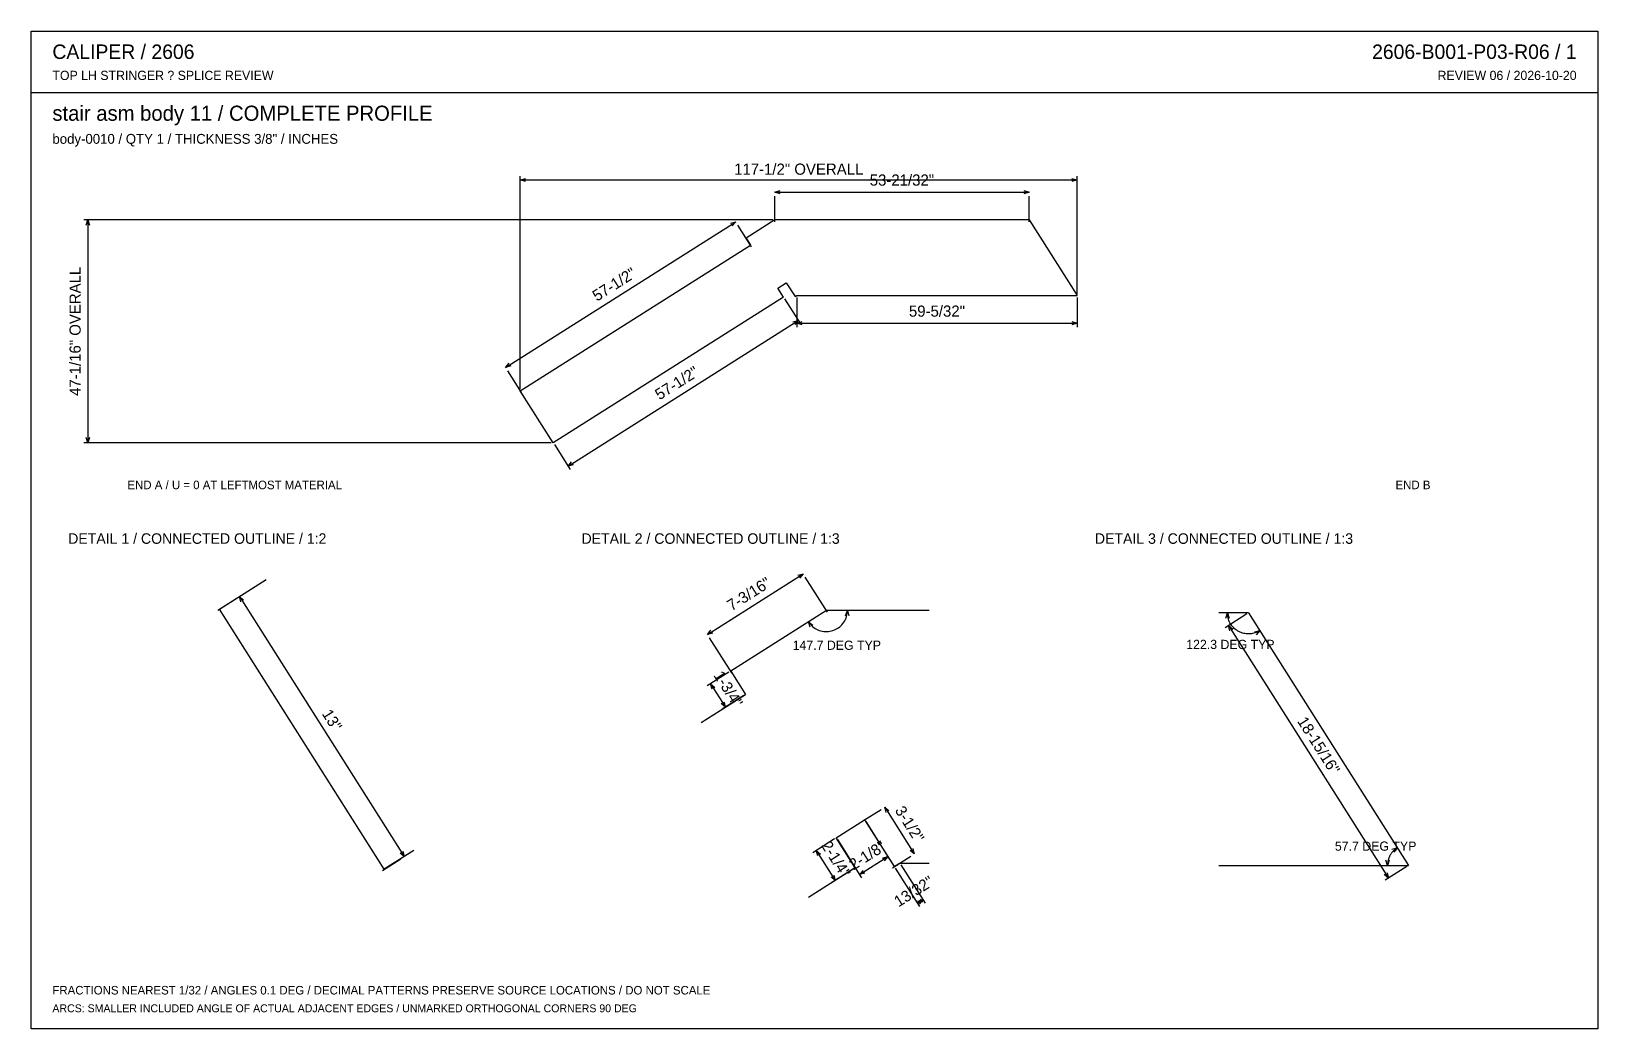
# Model space of a CAD drawing. Header units: inches. Extents: x 0.5 to 33.5, y 0.5 to 21.5.
import ezdxf
from ezdxf.enums import TextEntityAlignment as Align

# ---------------------------------------------------------------- set-up
doc = ezdxf.new("R2010")
doc.units = ezdxf.units.IN
doc.header["$MEASUREMENT"] = 0

msp = doc.modelspace()

# ---------------------------------------------------------------- linework, layer by layer
at = {"layer": 'ANNOTATION'}
for p, q in [((10.792, 13.981), (10.792, 18.472)), ((10.792, 18.389), (10.903, 18.424)), ((10.792, 18.389), (22.541, 18.389)), ((10.903, 18.354), (10.792, 18.389)), ((22.43, 18.424), (22.541, 18.389)), ((22.541, 18.389), (22.43, 18.354)), ((22.541, 15.989), (22.541, 18.472)), ((16.163, 18.131), (16.274, 18.166)), ((16.163, 18.131), (21.528, 18.131)), ((16.274, 18.096), (16.163, 18.131)), ((16.163, 17.506), (16.163, 18.048)), ((21.417, 18.166), (21.528, 18.131)), ((21.528, 18.131), (21.417, 18.096)), ((21.528, 17.506), (21.528, 18.048)), ((16.121, 17.548), (1.583, 17.548)), ((1.632, 17.436), (1.667, 17.548)), ((1.667, 17.548), (1.667, 12.841)), ((1.667, 17.548), (1.701, 17.436)), ((10.48, 14.432), (15.338, 17.509)), ((15.226, 17.479), (15.338, 17.509)), ((15.338, 17.509), (15.263, 17.42)), ((15.673, 16.981), (15.383, 17.438)), ((16.368, 15.882), (16.702, 15.354)), ((16.627, 15.906), (16.627, 15.281)), ((22.541, 15.906), (22.541, 15.281)), ((11.8, 12.349), (16.658, 15.425)), ((16.545, 15.395), (16.658, 15.425)), ((16.658, 15.425), (16.583, 15.336)), ((16.627, 15.364), (16.738, 15.399)), ((16.627, 15.364), (22.541, 15.364)), ((16.738, 15.329), (16.627, 15.364)), ((22.43, 15.399), (22.541, 15.364)), ((22.541, 15.364), (22.43, 15.329)), ((10.48, 14.432), (10.556, 14.521)), ((10.593, 14.463), (10.48, 14.432)), ((10.815, 13.904), (10.525, 14.362)), ((1.667, 12.841), (1.632, 12.952)), ((1.701, 12.952), (1.667, 12.841)), ((11.446, 12.841), (1.583, 12.841)), ((11.51, 12.806), (11.845, 12.278)), ((11.8, 12.349), (11.875, 12.437)), ((11.912, 12.379), (11.8, 12.349)), ((14.74, 8.795), (16.76, 10.074)), ((16.648, 10.044), (16.76, 10.074)), ((16.76, 10.074), (16.685, 9.985)), ((17.273, 9.265), (16.805, 10.004)), ((4.864, 9.597), (8.342, 4.105)), ((4.894, 9.484), (4.864, 9.597)), ((4.864, 9.597), (4.953, 9.521)), ((4.407, 9.307), (4.794, 9.552)), ((17.656, 9.19), (17.695, 9.3)), ((17.69, 9.235), (17.694, 9.267)), ((17.694, 9.267), (17.695, 9.3)), ((17.695, 9.3), (17.726, 9.188)), ((16.875, 9.062), (16.894, 9.035)), ((16.909, 8.951), (16.875, 9.062)), ((16.875, 9.062), (16.967, 8.99)), ((16.894, 9.035), (16.914, 9.01)), ((16.914, 9.01), (16.936, 8.986)), ((16.936, 8.986), (16.96, 8.963)), ((16.96, 8.963), (16.986, 8.943)), ((16.986, 8.943), (17.013, 8.924)), ((17.479, 8.919), (17.506, 8.936)), ((17.506, 8.936), (17.532, 8.956)), ((17.532, 8.956), (17.557, 8.978)), ((17.557, 8.978), (17.58, 9.001)), ((17.58, 9.001), (17.601, 9.026)), ((17.601, 9.026), (17.62, 9.053)), ((17.62, 9.053), (17.637, 9.081)), ((17.637, 9.081), (17.652, 9.11)), ((17.652, 9.11), (17.665, 9.14)), ((17.665, 9.14), (17.676, 9.171)), ((17.676, 9.171), (17.684, 9.202)), ((17.684, 9.202), (17.69, 9.235)), ((26.123, 9.228), (25.666, 8.938)), ((25.683, 9.138), (25.714, 9.25)), ((25.715, 9.223), (25.714, 9.25)), ((25.714, 9.25), (25.752, 9.14)), ((25.717, 9.196), (25.715, 9.223)), ((25.721, 9.169), (25.717, 9.196)), ((25.727, 9.143), (25.721, 9.169)), ((25.735, 9.117), (25.727, 9.143)), ((25.744, 9.091), (25.735, 9.117)), ((25.736, 8.982), (29.114, 3.649)), ((25.766, 8.87), (25.736, 8.982)), ((25.736, 8.982), (25.825, 8.907)), ((25.754, 9.066), (25.744, 9.091)), ((25.766, 9.042), (25.754, 9.066)), ((25.779, 9.018), (25.766, 9.042)), ((25.794, 8.995), (25.779, 9.018)), ((25.81, 8.974), (25.794, 8.995)), ((25.828, 8.953), (25.81, 8.974)), ((25.847, 8.933), (25.828, 8.953)), ((25.867, 8.915), (25.847, 8.933)), ((14.74, 8.795), (14.815, 8.884)), ((14.853, 8.825), (14.74, 8.795)), ((15.253, 7.985), (14.785, 8.725)), ((17.013, 8.924), (17.041, 8.908)), ((17.041, 8.908), (17.07, 8.894)), ((17.07, 8.894), (17.101, 8.881)), ((17.101, 8.881), (17.132, 8.871)), ((17.132, 8.871), (17.164, 8.864)), ((17.164, 8.864), (17.196, 8.859)), ((17.196, 8.859), (17.229, 8.856)), ((17.229, 8.856), (17.261, 8.856)), ((17.261, 8.856), (17.294, 8.858)), ((17.294, 8.858), (17.327, 8.862)), ((17.327, 8.862), (17.359, 8.869)), ((17.359, 8.869), (17.39, 8.878)), ((17.39, 8.878), (17.421, 8.889)), ((17.421, 8.889), (17.45, 8.903)), ((17.45, 8.903), (17.479, 8.919)), ((25.888, 8.898), (25.867, 8.915)), ((25.91, 8.882), (25.888, 8.898)), ((25.932, 8.867), (25.91, 8.882)), ((25.956, 8.854), (25.932, 8.867)), ((25.981, 8.843), (25.956, 8.854)), ((26.006, 8.833), (25.981, 8.843)), ((26.032, 8.824), (26.006, 8.833)), ((26.058, 8.817), (26.032, 8.824)), ((26.084, 8.812), (26.058, 8.817)), ((26.111, 8.808), (26.084, 8.812)), ((26.138, 8.806), (26.111, 8.808)), ((26.165, 8.806), (26.138, 8.806)), ((26.192, 8.807), (26.165, 8.806)), ((26.219, 8.81), (26.192, 8.807)), ((26.246, 8.814), (26.219, 8.81)), ((26.273, 8.82), (26.246, 8.814)), ((26.299, 8.828), (26.273, 8.82)), ((26.283, 8.848), (26.396, 8.875)), ((26.324, 8.838), (26.299, 8.828)), ((26.396, 8.875), (26.318, 8.788)), ((26.349, 8.848), (26.324, 8.838)), ((26.373, 8.861), (26.349, 8.848)), ((26.396, 8.875), (26.373, 8.861)), ((15.195, 7.998), (14.738, 7.709)), ((14.808, 7.753), (15.12, 7.26)), ((14.838, 7.641), (14.808, 7.753)), ((14.808, 7.753), (14.897, 7.678)), ((15.12, 7.26), (15.031, 7.336)), ((15.507, 7.506), (15.05, 7.216)), ((15.09, 7.373), (15.12, 7.26)), ((18.023, 4.857), (18.41, 5.102)), ((18.481, 5.147), (19.105, 4.161)), ((18.511, 5.034), (18.481, 5.147)), ((18.481, 5.147), (18.569, 5.072)), ((18.081, 4.844), (18.593, 4.035)), ((17.425, 4.478), (16.967, 4.188)), ((17.482, 4.465), (17.995, 3.656)), ((7.884, 3.815), (8.271, 4.061)), ((8.342, 4.105), (8.253, 4.18)), ((8.312, 4.218), (8.342, 4.105)), ((17.037, 4.233), (17.439, 3.599)), ((17.067, 4.121), (17.037, 4.233)), ((17.037, 4.233), (17.126, 4.158)), ((17.95, 3.726), (18.549, 4.105)), ((18.436, 4.075), (18.549, 4.105)), ((18.549, 4.105), (18.473, 4.016)), ((18.647, 3.871), (19.034, 4.117)), ((19.105, 4.161), (19.016, 4.237)), ((19.075, 4.274), (19.105, 4.161)), ((29.091, 3.917), (29.058, 4.028)), ((29.128, 4.027), (29.091, 3.917)), ((29.094, 3.968), (29.093, 3.955)), ((29.096, 3.98), (29.094, 3.968)), ((29.098, 3.993), (29.096, 3.98)), ((29.1, 4.006), (29.098, 3.993)), ((29.103, 4.018), (29.1, 4.006)), ((29.106, 4.03), (29.103, 4.018)), ((29.11, 4.043), (29.106, 4.03)), ((29.114, 4.055), (29.11, 4.043)), ((29.118, 4.067), (29.114, 4.055)), ((29.122, 4.079), (29.118, 4.067)), ((29.127, 4.091), (29.122, 4.079)), ((29.132, 4.102), (29.127, 4.091)), ((29.138, 4.114), (29.132, 4.102)), ((29.144, 4.125), (29.138, 4.114)), ((29.15, 4.137), (29.144, 4.125)), ((29.156, 4.148), (29.15, 4.137)), ((29.163, 4.158), (29.156, 4.148)), ((29.17, 4.169), (29.163, 4.158)), ((29.177, 4.179), (29.17, 4.169)), ((29.185, 4.19), (29.177, 4.179)), ((29.193, 4.2), (29.185, 4.19)), ((29.186, 4.26), (29.298, 4.292)), ((29.201, 4.209), (29.193, 4.2)), ((29.21, 4.219), (29.201, 4.209)), ((29.219, 4.228), (29.21, 4.219)), ((29.228, 4.237), (29.219, 4.228)), ((29.298, 4.292), (29.224, 4.202)), ((29.237, 4.246), (29.228, 4.237)), ((29.247, 4.254), (29.237, 4.246)), ((29.257, 4.262), (29.247, 4.254)), ((29.267, 4.27), (29.257, 4.262)), ((29.277, 4.278), (29.267, 4.27)), ((29.287, 4.285), (29.277, 4.278)), ((29.298, 4.292), (29.287, 4.285)), ((17.439, 3.599), (17.35, 3.675)), ((17.826, 3.845), (17.368, 3.555)), ((17.409, 3.712), (17.439, 3.599)), ((17.95, 3.726), (18.026, 3.815)), ((18.063, 3.756), (17.95, 3.726)), ((18.705, 3.859), (19.217, 3.049)), ((18.819, 3.931), (19.332, 3.122)), ((29.114, 3.649), (29.025, 3.724)), ((29.501, 3.894), (29.043, 3.605)), ((29.083, 3.762), (29.114, 3.649)), ((29.092, 3.929), (29.091, 3.917)), ((29.093, 3.955), (29.092, 3.942)), ((29.092, 3.942), (29.092, 3.929)), ((19.173, 3.119), (19.248, 3.208)), ((19.173, 3.119), (19.288, 3.192)), ((19.285, 3.149), (19.173, 3.119)), ((19.175, 3.162), (19.288, 3.192)), ((19.288, 3.192), (19.212, 3.103))]:
    msp.add_line(p, q, dxfattribs=at)
at = {"layer": 'OUTLINE'}
for p, q in [((0.472, 21.528), (33.528, 21.528)), ((0.472, 0.472), (0.472, 21.528)), ((33.528, 21.528), (33.528, 0.472)), ((0.472, 20.236), (33.528, 20.236)), ((16.163, 17.548), (15.557, 17.164)), ((21.528, 17.548), (16.163, 17.548)), ((21.528, 17.548), (22.541, 15.948)), ((10.792, 13.94), (15.65, 17.016)), ((15.557, 17.164), (15.65, 17.016)), ((16.225, 16.108), (16.405, 16.221)), ((16.405, 16.221), (16.592, 15.926)), ((16.346, 15.918), (11.488, 12.841)), ((16.346, 15.918), (16.225, 16.108)), ((16.592, 15.926), (16.627, 15.948)), ((16.627, 15.948), (22.541, 15.948)), ((11.488, 12.841), (10.792, 13.94)), ((4.442, 9.329), (5.429, 9.954)), ((7.919, 3.838), (4.442, 9.329)), ((17.251, 9.3), (15.231, 8.021)), ((19.422, 9.3), (17.251, 9.3)), ((26.159, 9.25), (25.534, 9.25)), ((26.159, 9.25), (29.536, 3.917)), ((15.231, 8.021), (15.543, 7.528)), ((14.606, 6.934), (15.543, 7.528)), ((17.46, 4.5), (18.058, 4.879)), ((18.058, 4.879), (18.682, 3.894)), ((17.861, 3.867), (17.46, 4.5)), ((8.544, 4.233), (7.919, 3.838)), ((17.861, 3.867), (16.874, 3.242)), ((18.682, 3.894), (18.797, 3.966)), ((18.797, 3.966), (19.422, 3.966)), ((25.534, 3.917), (29.536, 3.917)), ((33.528, 0.472), (0.472, 0.472))]:
    msp.add_line(p, q, dxfattribs=at)

# ---------------------------------------------------------------- texts
at = {"layer": 'ANNOTATION'}
for s, height, p in [('CALIPER / 2606', 0.30556, (0.917, 20.944)), ('TOP LH STRINGER ? SPLICE REVIEW', 0.19444, (0.917, 20.5)), ('stair asm body 11 / COMPLETE PROFILE', 0.31944, (0.917, 19.639)), ('body-0010 / QTY 1 / THICKNESS 3/8" / INCHES', 0.20833, (0.917, 19.153)), ('END A / U = 0 AT LEFTMOST MATERIAL', 0.18056, (2.5, 11.861)), ('DETAIL 1 / CONNECTED OUTLINE / 1:2', 0.22222, (1.25, 10.708)), ('DETAIL 2 / CONNECTED OUTLINE / 1:3', 0.22222, (12.083, 10.708)), ('DETAIL 3 / CONNECTED OUTLINE / 1:3', 0.22222, (22.917, 10.708)), ('FRACTIONS NEAREST 1/32 / ANGLES 0.1 DEG / DECIMAL PATTERNS PRESERVE SOURCE LOCATIONS / DO NOT SCALE', 0.18056, (0.917, 1.194)), ('ARCS: SMALLER INCLUDED ANGLE OF ACTUAL ADJACENT EDGES / UNMARKED ORTHOGONAL CORNERS 90 DEG', 0.16667, (0.917, 0.819))]:
    msp.add_text(s, height=height, dxfattribs=at).set_placement(p)
for s, height, p in [('2606-B001-P03-R06 / 1', 0.30556, (33.083, 20.944)), ('REVIEW 06 / 2026-10-20', 0.19444, (33.083, 20.5)), ('END B', 0.1806, (30, 11.861))]:
    msp.add_text(s, height=height, dxfattribs=at).set_placement(p, align=Align.RIGHT)
for s, height, p in [('117-1/2" OVERALL', 0.23611, (16.667, 18.5)), ('53-21/32"', 0.2361, (18.845, 18.27)), ('59-5/32"', 0.2361, (19.584, 15.503)), ('147.7 DEG TYP', 0.19444, (17.471, 8.47)), ('122.3 DEG TYP', 0.19444, (25.777, 8.487)), ('57.7 DEG TYP', 0.19444, (28.842, 4.229))]:
    msp.add_text(s, height=height, dxfattribs=at).set_placement(p, align=Align.CENTER)
for s, height, rotation, p in [('47-1/16" OVERALL', 0.23611, 90, (1.514, 15.194)), ('57-1/2"', 0.2361, 32.3446, (12.835, 16.088)), ('57-1/2"', 0.2361, 32.3446, (14.155, 14.004)), ('7-3/16"', 0.2361, 32.3446, (15.676, 9.552)), ('1-3/4"', 0.2361, -57.6554, (15.082, 7.581)), ('13"', 0.2361, -57.6554, (6.72, 6.925)), ('18-15/16"', 0.2361, -57.6554, (27.542, 6.39)), ('3-1/2"', 0.2361, -57.6554, (18.91, 4.728)), ('2-1/4"', 0.2361, -57.6554, (17.355, 3.99)), ('2-1/8"', 0.2361, 32.3446, (18.175, 4.033)), ('13/32"', 0.2361, 32.3446, (19.156, 3.273))]:
    msp.add_text(s, height=height, rotation=rotation, dxfattribs=at).set_placement(p, align=Align.CENTER)

doc.saveas('drawing.dxf')
